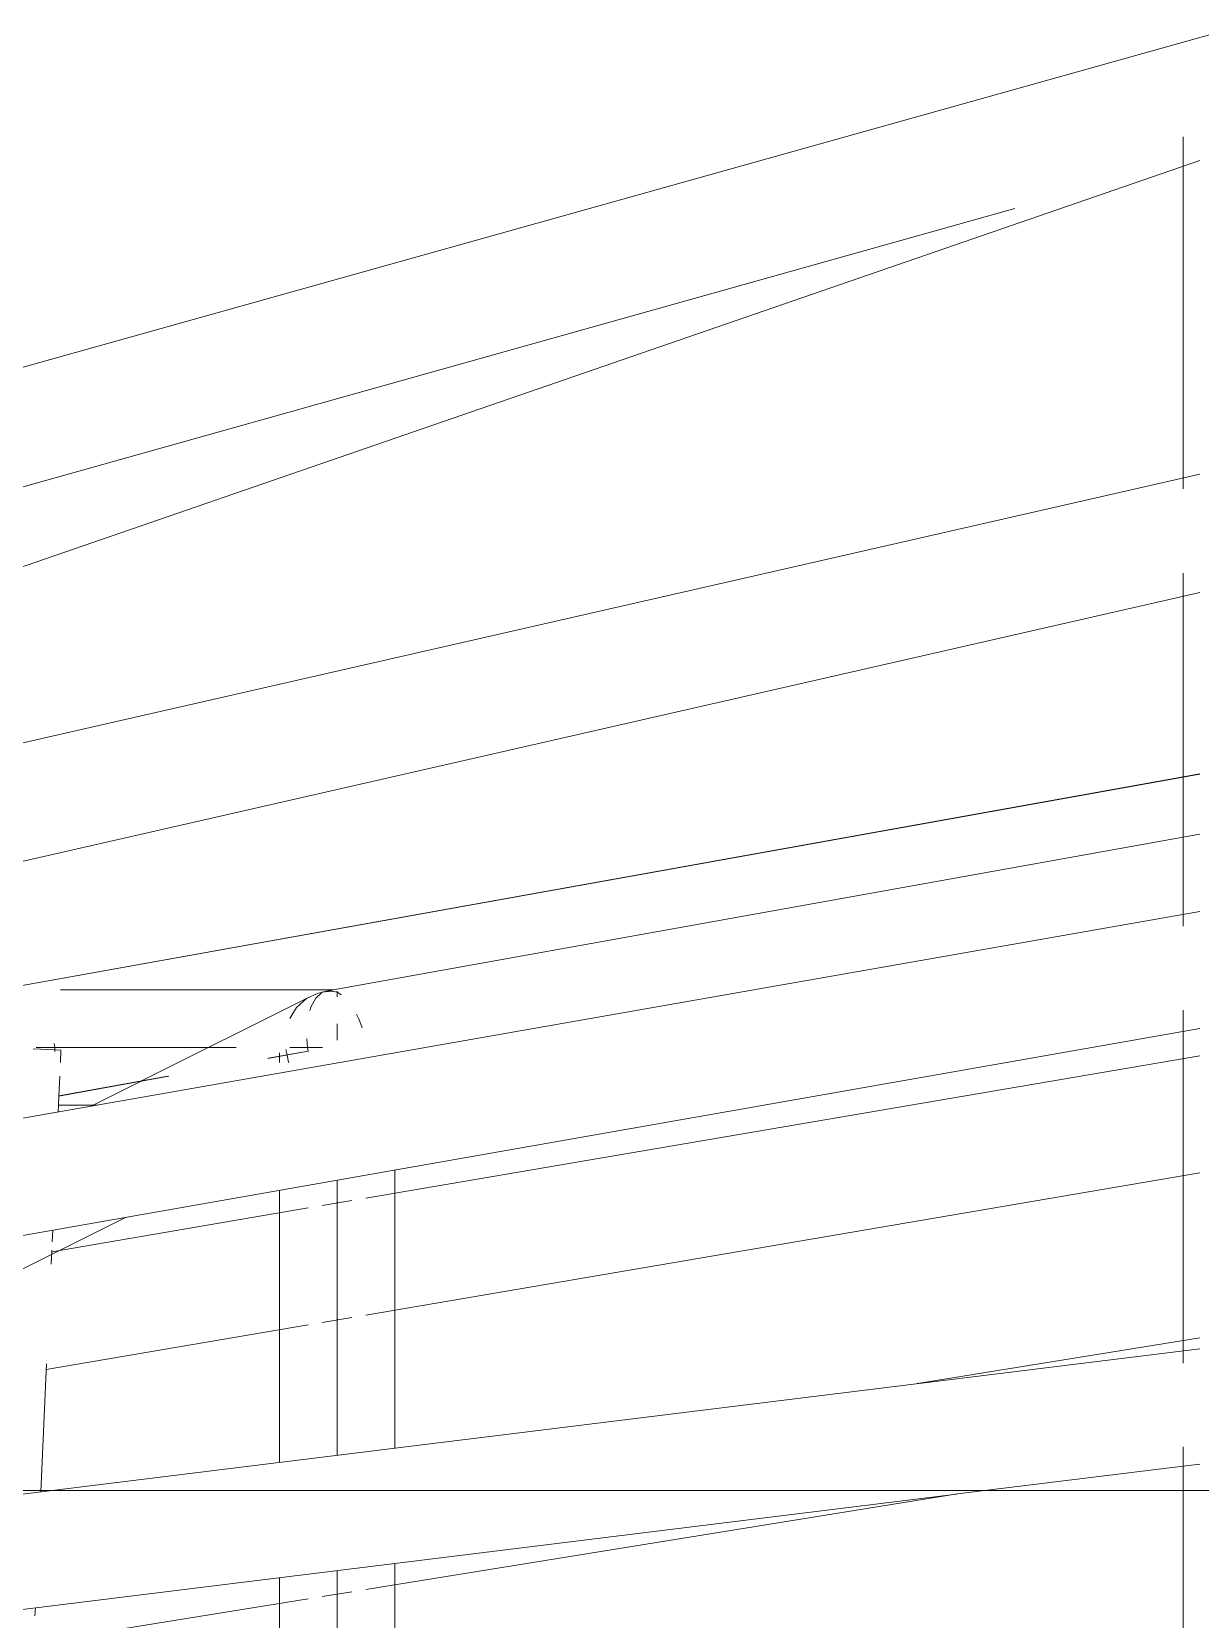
# Model space of a CAD drawing. Header units: millimetres. Extents: x 886808 to 1650903, y -1008069 to 230892.
# Drawn here: x 1018725.5 to 1019029.1, y -558333.9 to -557921.3 of the extents above; entities that cross this region are included whole.
import ezdxf
from ezdxf.xclip import XClip

# ---------------------------------------------------------------- set-up
doc = ezdxf.new("R2010")
doc.units = ezdxf.units.MM
doc.header["$XCLIPFRAME"] = 0
doc.layers.get('0').update_dxf_attribs({"lineweight": 0})
doc.layers.add('0.NETMANHNHAT-0.05', color=251, linetype='Continuous', lineweight=0)
doc.layers.add('A_Dim', color=8, linetype='Continuous', lineweight=5)

# ---------------------------------------------------------------- blocks, each defined once
blk = doc.blocks.new('A$C14C457CE')
for p, q in [((8870.58, 3129.09), (9285, 3012.9)), ((8880.19, 3010.32), (8880.19, 3101.75)), ((8875.8, 3095.59), (9289.39, 2952.9)), ((9315, 2973.43), (8923.89, 3083.13)), ((8875.8, 3014.06), (9391.4, 2896.44)), ((8880.19, 2896.59), (8880.19, 2988.34)), ((8875.8, 2983.32), (9389.39, 2866.16)), ((8875.8, 2936.19), (9189.82, 2879.78)), ((9188.67, 2879.94), (8875.8, 2936.14)), ((9101.96, 2879.94), (8875.8, 2920.56)), ((9389.22, 2810.23), (8875.8, 2900.47)), ((9100.84, 2879.66), (9101.96, 2879.94)), ((9100.99, 2880.11), (9171.83, 2880.11)), ((9101.96, 2879.94), (9103.89, 2879.43)), ((9098.95, 2878.75), (9099.9, 2879.43)), ((9099.9, 2879.43), (9100, 2879.46)), ((9100, 2879.73), (9100, 2879.48)), ((9100, 2879.46), (9100.41, 2879.6)), ((9100, 2878.22), (9100, 2879.46)), ((9100.41, 2879.6), (9101.46, 2879.75)), ((9101.46, 2879.75), (9103.89, 2879.43)), ((9103.89, 2879.43), (9103.93, 2879.39)), ((9103.93, 2879.39), (9105.55, 2877.95)), ((9103.93, 2879.39), (9104.89, 2879.25)), ((9104.89, 2879.25), (9107.98, 2877.79)), ((9105.55, 2877.95), (9106.84, 2875.59)), ((9107.98, 2877.79), (9110.52, 2875.46)), ((9150.77, 2856.39), (9107.98, 2877.79)), ((8880.19, 2783.08), (8880.19, 2874.83)), ((9093.51, 2870.23), (9094.31, 2872.52)), ((9094.31, 2872.52), (9094.96, 2873.76)), ((9106.84, 2875.59), (9107.08, 2874.68)), ((9110.52, 2875.46), (9112.24, 2872.61)), ((9389.39, 2779.75), (8875.8, 2870.02)), ((9100, 2866.99), (9100, 2871.24)), ((9107.71, 2865.11), (9103.75, 2865.11)), ((9103.75, 2865.11), (9103.88, 2865.11)), ((9107.71, 2865.11), (9107.5, 2864.16)), ((9107.5, 2865.11), (9112.25, 2865.11)), ((9107.5, 2864.16), (9107.5, 2864.08)), ((9117.87, 2862.3), (9107.5, 2864.16)), ((9107.5, 2864.11), (9118.02, 2862.22)), ((9107.85, 2867.31), (9107.71, 2865.11)), ((9112.25, 2865.11), (9107.71, 2865.11)), ((9113.3, 2864.59), (9112.99, 2863.18)), ((9115, 2863.74), (9115, 2861.23)), ((9126.22, 2865.11), (9178.21, 2865.11)), ((9171.73, 2864.42), (9173.31, 2864.49)), ((9171.87, 2861.23), (9171.73, 2864.42)), ((9173.29, 2865.11), (9173.51, 2866.1)), ((9173.31, 2864.09), (9173.29, 2865.11)), ((9173.31, 2864.49), (9178.92, 2864.75)), ((9092.5, 2825.94), (8875.8, 2862.91)), ((9112.58, 2861.32), (9112.54, 2861.23)), ((9112.98, 2863.13), (9112.58, 2861.32)), ((9112.99, 2863.18), (9112.98, 2863.13)), ((9143.71, 2857.61), (9172.28, 2852.48)), ((9172.27, 2852.53), (9143.97, 2857.61)), ((9150.92, 2856.31), (9150.77, 2856.39)), ((9163.87, 2849.84), (9150.92, 2856.31)), ((9172.27, 2852.53), (9172.04, 2857.61)), ((9172.28, 2852.48), (9172.27, 2852.53)), ((9172.38, 2850.11), (9172.28, 2852.48)), ((9162.33, 2850.11), (9172.38, 2850.11)), ((9172.47, 2848.33), (9172.38, 2850.11)), ((9092.5, 2795.53), (8875.8, 2832.5)), ((9085, 2833.25), (9085, 2760.97)), ((9100, 2830.61), (9100, 2759.12)), ((9115, 2827.98), (9115, 2757.27)), ((9103.88, 2824), (9096.12, 2825.33)), ((9174.14, 2812.02), (9107.5, 2823.38)), ((9241.31, 2777.79), (9155, 2820.95)), ((9174.02, 2814.61), (9173.88, 2817.63)), ((9174.29, 2808.75), (9174.12, 2812.44)), ((9103.88, 2793.59), (9096.12, 2794.92)), ((8875.8, 2789.6), (8949.2, 2777.73)), ((9175.55, 2781.37), (9107.5, 2792.98)), ((8875.8, 2786.79), (9371.71, 2725.59)), ((9177.01, 2749.62), (9175.48, 2782.91)), ((8880.19, 2669.48), (8880.19, 2761.27)), ((8875.8, 2756.81), (8880.19, 2756.27)), ((8880.19, 2756.27), (8938.81, 2749.05)), ((8938.81, 2749.05), (9092.5, 2724.21)), ((8939.08, 2749), (9085, 2731.01)), ((9085, 2731.01), (9085, 2658.46)), ((9085, 2731.01), (9261.51, 2709.22)), ((9100, 2729.15), (9100, 2657.4)), ((9115, 2727.3), (9115, 2656.33)), ((9096.12, 2723.62), (9103.88, 2722.37)), ((9107.5, 2721.78), (9178.82, 2710.26)), ((9178.49, 2717.39), (9178.39, 2719.48))]:
    blk.add_line(p, q)

msp = doc.modelspace()

# ---------------------------------------------------------------- linework, layer by layer
at = {"layer": '0.NETMANHNHAT-0.05', "transparency": 33554636}
msp.add_line((1018694.8, -558300.39), (1019869.8, -558300.39), dxfattribs=at)

# ---------------------------------------------------------------- block references
at = {"layer": 'A_Dim', "transparency": 33554483}
ref = msp.add_blockref('A$C14C457CE', (1027904.8, -561050.38), dxfattribs=dict(at, xscale=-1))
XClip(ref).set_block_clipping_path([(7946.8262406772, -441.4141993674), (10608.649371153, 4022.528169149)])

doc.saveas('drawing.dxf')
